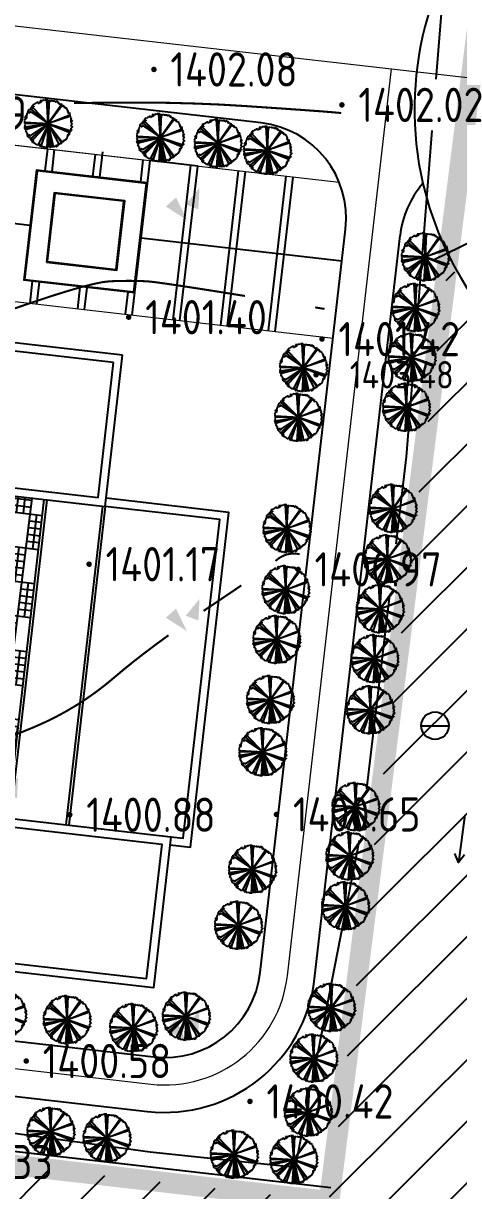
# Model space of a CAD drawing. Extents: x -2226 to 12369489, y -12501589 to 2275.
# Drawn here: x 5664178.9 to 5664210.6, y -6548057.2 to -6547972 of the extents above; entities that cross this region are included whole.
import ezdxf
from ezdxf.enums import TextEntityAlignment as Align

# ---------------------------------------------------------------- set-up
doc = ezdxf.new("R2010")
doc.units = 0
doc.header["$LTSCALE"] = 1000
doc.header["$MEASUREMENT"] = 0
doc.linetypes.add('DASHDOT2', pattern=[0.5, 0.25, -0.125, 0, -0.125])
doc.linetypes.add('DIVIDE', pattern=[1.25, 0.5, -0.25, 0, -0.25, 0, -0.25])
doc.layers.get('0').update_dxf_attribs({"linetype": 'CONTINUOUS'})
for name, color, linetype in [('0-pav', 171, 'CONTINUOUS'), ('0-road', 33, 'CONTINUOUS'), ('0-tree', 93, 'CONTINUOUS'), ('GN-草地', 7, 'CONTINUOUS'), ('PUB_TEXT', 7, 'CONTINUOUS'), ('WALL', 2, 'CONTINUOUS'), ('周边地形图', 8, 'CONTINUOUS'), ('水', 165, 'CONTINUOUS'), ('用地红线', 1, 'DIVIDE'), ('车行道', 5, 'CONTINUOUS'), ('铺地', 25, 'CONTINUOUS')]:
    doc.layers.add(name, color=color, linetype=linetype)
doc.layers.add('景观', color=4, linetype='CONTINUOUS', lineweight=13)
doc.layers.add('道路红线', color=1, linetype='CONTINUOUS', lineweight=0)
doc.styles.get("Standard").update_dxf_attribs({"font": 'GBENOR', "bigfont": 'GBCBIG'})

# ---------------------------------------------------------------- blocks, each defined once
blk = doc.blocks.new('GC200')
at = {"linetype": 'Continuous', "const_width": 0.2, "flags": 128}
blk.add_lwpolyline([(-0.1, 0, 1), (0.1, 0, 1)], format="xyb", close=True, dxfattribs=at)
blk = doc.blocks.new('gc013b')
at = {"linetype": 'Continuous'}
blk.add_line((0.5, 0), (4, 0), dxfattribs=at)
at = {"linetype": 'Continuous', "flags": 128}
blk.add_lwpolyline([(3.388, 0.354), (4, 0), (3.388, -0.354)], dxfattribs=at)
blk = doc.blocks.new('GC042')
blk.add_line((-1, 0), (1, 0))
blk.add_circle((0, 0), 1)
blk = doc.blocks.new('gc090')
for points in [[(1.067, 1.447, 0, 1, 0), (0.52, 0.049, 1, 1, 0)], [(-1.016, 0.411, 1, 0, 0), (0.151, -0.902, 0, 0, 0)]]:
    blk.add_lwpolyline(points, format="xyseb")
blk = doc.blocks.new('WERWQWQEE')
at = {"layer": 'WALL', "color": 6, "ltscale": 10}
for p, q in [((4320662, -5837291), (4320662, -5860691)), ((4320862, -5837291), (4320862, -5860691))]:
    blk.add_line(p, q, dxfattribs=at)
at = {"layer": 'WALL', "ltscale": 10}
for points in [[(4320662, -5826191), (4369862, -5826191), (4369862, -5837291), (4320662, -5837291)], [(4321262, -5826791), (4369262, -5826791), (4369262, -5836691), (4321262, -5836691)], [(4369862, -5860691), (4313162, -5860691), (4313162, -5871791), (4369862, -5871791)], [(4369262, -5861291), (4313762, -5861291), (4313762, -5871191), (4369262, -5871191)]]:
    blk.add_lwpolyline(points, close=True, dxfattribs=at)
at = {"layer": 'WALL', "color": 2, "ltscale": 10}
for points in [[(4313162, -5861291), (4311662, -5861291), (4311662, -5836691), (4320662, -5836691)], [(4313162, -5860691), (4312262, -5860691), (4312262, -5837291), (4320662, -5837291)]]:
    blk.add_lwpolyline(points, dxfattribs=at)
at = {"layer": 'WALL', "color": 6, "ltscale": 10}
for points in [[(4324962, -5837291), (4324962, -5860691)], [(4325162, -5837291), (4325162, -5860691)]]:
    blk.add_lwpolyline(points, dxfattribs=at)
blk = doc.blocks.new('wqeqweq')
at = {"layer": '0-tree', "color": 76}
for p, q in [((163492, -122352), (163430, -122465)), ((163533, -122269), (163492, -122352)), ((163513, -122372), (163585, -122331)), ((163554, -122434), (163513, -122372)), ((163585, -122259), (163533, -122269)), ((163533, -122455), (163647, -122279)), ((163585, -122393), (163554, -122434)), ((163585, -122331), (163585, -122259)), ((163595, -122362), (163585, -122393)), ((163647, -122352), (163595, -122362)), ((163647, -122104), (163626, -122207)), ((163626, -122207), (163647, -122166)), ((163688, -122042), (163647, -122104)), ((163647, -122166), (163709, -122176)), ((163647, -122279), (165084, -123763)), ((163730, -122290), (163647, -122352)), ((163761, -122228), (163657, -122238)), ((163657, -122238), (163657, -122269)), ((163657, -122269), (163657, -122290)), ((163657, -122290), (163730, -122290)), ((163761, -122042), (163688, -122042)), ((163709, -122176), (163771, -122187)), ((163812, -122021), (163761, -122042)), ((163771, -122187), (163761, -122228)), ((163905, -121939), (163812, -122021)), ((163967, -121939), (163905, -121939)), ((164050, -121836), (163967, -121908)), ((163967, -121908), (163967, -121939)), ((164143, -121836), (164050, -121836)), ((164184, -121836), (164143, -121836)), ((164163, -121856), (164184, -121836)), ((164174, -121929), (164163, -121856)), ((164246, -121918), (164174, -121929)), ((164266, -121877), (164246, -121918)), ((164380, -121836), (164266, -121877)), ((164421, -121681), (164339, -121702)), ((164339, -121702), (164339, -121784)), ((164339, -121784), (164390, -121784)), ((164421, -121856), (164380, -121836)), ((164390, -121784), (164411, -121753)), ((164411, -121753), (164442, -121815)), ((164483, -121702), (164421, -121681)), ((164442, -121815), (164421, -121825)), ((164421, -121825), (164421, -121856)), ((164545, -121691), (164483, -121702)), ((164638, -121629), (164545, -121691)), ((164741, -121650), (164638, -121629)), ((164762, -121681), (164741, -121650)), ((164803, -121609), (164762, -121681)), ((164855, -121598), (164803, -121609)), ((164979, -121598), (164855, -121598)), ((165084, -123763), (164948, -121609)), ((164948, -121609), (164969, -121650)), ((164969, -121650), (165031, -121660)), ((165062, -121609), (164979, -121598)), ((165031, -121660), (165062, -121691)), ((165041, -121640), (165062, -121609)), ((165041, -121691), (165041, -121640)), ((165092, -121681), (165041, -121691)), ((165062, -121691), (165092, -121691)), ((165084, -123763), (165185, -121629)), ((165092, -121691), (165084, -123763)), ((166311, -121991), (165084, -123763)), ((165084, -123763), (166383, -122063)), ((165123, -121660), (165092, -121681)), ((165154, -121691), (165123, -121660)), ((165144, -121733), (165154, -121691)), ((165185, -121629), (165258, -121681)), ((165258, -121681), (165196, -121702)), ((165196, -121702), (165247, -121712)), ((165247, -121712), (165330, -121671)), ((165330, -121671), (165351, -121650)), ((165351, -121650), (165454, -121702)), ((165454, -121702), (165516, -121702)), ((165516, -121702), (165536, -121702)), ((165536, -121702), (165660, -121702)), ((165722, -121753), (165640, -121681)), ((165640, -121681), (165733, -121753)), ((165660, -121702), (165722, -121753)), ((165733, -121753), (165753, -121774)), ((165753, -121774), (165805, -121774)), ((165805, -121774), (165784, -121691)), ((165784, -121691), (165857, -121712)), ((165857, -121712), (165980, -121774)), ((166032, -121898), (165929, -121794)), ((165929, -121794), (165960, -121877)), ((165960, -121877), (166063, -121918)), ((165980, -121774), (166032, -121898)), ((166063, -121918), (166177, -121980)), ((166177, -121980), (166197, -121960)), ((166197, -121960), (166311, -121991)), ((166301, -122032), (166228, -121970)), ((166228, -121970), (166228, -122021)), ((166228, -122021), (166311, -122104)), ((166332, -122094), (166301, -122032)), ((166311, -122104), (166435, -122187)), ((166466, -122166), (166332, -122094)), ((166383, -122063), (166383, -122145)), ((166383, -122145), (166466, -122187)), ((166435, -122187), (166528, -122279)), ((166486, -122197), (166466, -122166)), ((166466, -122187), (166559, -122248)), ((166569, -122218), (166486, -122197)), ((166528, -122279), (166600, -122310)), ((166559, -122248), (166569, -122218)), ((166600, -122310), (166631, -122290)), ((166631, -122290), (166776, -122403)), ((166776, -122403), (166807, -122527)), ((162996, -123363), (162893, -123476)), ((162893, -123476), (162924, -123507)), ((162996, -123115), (162976, -123208)), ((162976, -123208), (162986, -123177)), ((163017, -123270), (162976, -123322)), ((162976, -123322), (162996, -123363)), ((162986, -123177), (163162, -123136)), ((163120, -123033), (162996, -123115)), ((163048, -123353), (163017, -123270)), ((163162, -123136), (163038, -123167)), ((163038, -123167), (163110, -123208)), ((163058, -123260), (163048, -123353)), ((163100, -123239), (163058, -123239)), ((163058, -123239), (163058, -123260)), ((163110, -123208), (163100, -123239)), ((163141, -122868), (163120, -122991)), ((163120, -122991), (163120, -123033)), ((163244, -122806), (163141, -122826)), ((163141, -122826), (163141, -122868)), ((163244, -122713), (163193, -122713)), ((163193, -122713), (163244, -122806)), ((163203, -122744), (163306, -122672)), ((163224, -122682), (163203, -122744)), ((163275, -122579), (163224, -122579)), ((163224, -122579), (163224, -122682)), ((163244, -122775), (163244, -122713)), ((163317, -122517), (163275, -122579)), ((163306, -122672), (163327, -122754)), ((163399, -122475), (163317, -122517)), ((163327, -122754), (163409, -122775)), ((163430, -122465), (163399, -122475)), ((163409, -122775), (163451, -122702)), ((163451, -122651), (163420, -122630)), ((163420, -122630), (163440, -122713)), ((163440, -122713), (163513, -122702)), ((163451, -122702), (163451, -122651)), ((163513, -122702), (165084, -123763)), ((165084, -123763), (163533, -122455)), ((165084, -123763), (167044, -122971)), ((167147, -123084), (165084, -123763)), ((166807, -122527), (166910, -122692)), ((166910, -122692), (166858, -122672)), ((166858, -122672), (166858, -122692)), ((166858, -122692), (166899, -122795)), ((166899, -122795), (166920, -122816)), ((166920, -122816), (166982, -122754)), ((166972, -122899), (166930, -122785)), ((167044, -122971), (166972, -122899)), ((166982, -122754), (167013, -122806)), ((167013, -122806), (167034, -122878)), ((167034, -122878), (167044, -123002)), ((167044, -123002), (167065, -123084)), ((167065, -123084), (167127, -123095)), ((167127, -123105), (167085, -123198)), ((167085, -123198), (167127, -123229)), ((167127, -123095), (167147, -123084)), ((167127, -123229), (167168, -123249)), ((167168, -123249), (167137, -123373)), ((167137, -123373), (167158, -123425)), ((167158, -123425), (167168, -123538)), ((167281, -123445), (167168, -123590)), ((167178, -123456), (167281, -123445)), ((167178, -123559), (167178, -123456)), ((162893, -123837), (162934, -123879)), ((162955, -124095), (162914, -124064)), ((162914, -124064), (162934, -124157)), ((162924, -123507), (162924, -123631)), ((162924, -123631), (162924, -123703)), ((162924, -123703), (162986, -123641)), ((162934, -123879), (162965, -123951)), ((162934, -124157), (162945, -124250)), ((162955, -123786), (162945, -123755)), ((162955, -124023), (162945, -124075)), ((162945, -124075), (162976, -124075)), ((162945, -124250), (163017, -124261)), ((165084, -123763), (162955, -123786)), ((165084, -123763), (162955, -124188)), ((162965, -123951), (162955, -123992)), ((162955, -123992), (162955, -124023)), ((162955, -124147), (162955, -124095)), ((162955, -124188), (162955, -124147)), ((162976, -124075), (165084, -123763)), ((162986, -123641), (165084, -123763)), ((163027, -124384), (162996, -124405)), ((162996, -124405), (163058, -124488)), ((163017, -124261), (163079, -124281)), ((163058, -124395), (163027, -124384)), ((163089, -124291), (163048, -124302)), ((163048, -124302), (163058, -124395)), ((163058, -124488), (163069, -124570)), ((165041, -123788), (163065, -124290)), ((163079, -124281), (163089, -124291)), ((163513, -124849), (165084, -123788)), ((165084, -123788), (163533, -125096)), ((163647, -125272), (165084, -123788)), ((165106, -123778), (164211, -125622)), ((165078, -123825), (164426, -125734)), ((165084, -123788), (164948, -125942)), ((165092, -125860), (165084, -123788)), ((165084, -123788), (165185, -125922)), ((166311, -125561), (165084, -123788)), ((165084, -123788), (166383, -125488)), ((167147, -124467), (165084, -123788)), ((165084, -123788), (167044, -124580)), ((165087, -123778), (165534, -125864)), ((165087, -123797), (166056, -125631)), ((165087, -123806), (165339, -125883)), ((167034, -124673), (167044, -124549)), ((167044, -124549), (167065, -124467)), ((167065, -124467), (167127, -124457)), ((167137, -124446), (167096, -124426)), ((167096, -124426), (167096, -124488)), ((167127, -124457), (167147, -124467)), ((167168, -123538), (167137, -123662)), ((167137, -123662), (167168, -123672)), ((167168, -124168), (167137, -124178)), ((167137, -124178), (167137, -124343)), ((167137, -124343), (167158, -124343)), ((167178, -124415), (167137, -124446)), ((167261, -123796), (167158, -123889)), ((167158, -123889), (167168, -123992)), ((167158, -124343), (167220, -124312)), ((167168, -123672), (167178, -123559)), ((167168, -123590), (167189, -123672)), ((167168, -123992), (167261, -124013)), ((167261, -124085), (167168, -124168)), ((167220, -124312), (167178, -124415)), ((167189, -123672), (167261, -123796)), ((167261, -124013), (167261, -124085)), ((163069, -124570), (163100, -124570)), ((163100, -124570), (163141, -124601)), ((163141, -124601), (163151, -124642)), ((163151, -124642), (163151, -124735)), ((163151, -124735), (163162, -124818)), ((163162, -124818), (163358, -124807)), ((163224, -124869), (163203, -124807)), ((163203, -124807), (163306, -124880)), ((163224, -124972), (163224, -124869)), ((163275, -124972), (163224, -124972)), ((163317, -125034), (163275, -124972)), ((163306, -124880), (163327, -124797)), ((163399, -125076), (163317, -125034)), ((163327, -124797), (163409, -124776)), ((163358, -124807), (163337, -124880)), ((163430, -125086), (163399, -125076)), ((163409, -124776), (163451, -124849)), ((163420, -124921), (163440, -124838)), ((163451, -124900), (163420, -124921)), ((163492, -125199), (163430, -125086)), ((163440, -124838), (163513, -124849)), ((163451, -124849), (163451, -124900)), ((163533, -125282), (163492, -125199)), ((163554, -125117), (163513, -125179)), ((163513, -125179), (163585, -125220)), ((163533, -125096), (163647, -125272)), ((163585, -125292), (163533, -125282)), ((163585, -125158), (163554, -125117)), ((163595, -125189), (163585, -125158)), ((163585, -125220), (163585, -125292)), ((163647, -125199), (163595, -125189)), ((163647, -125447), (163626, -125344)), ((163626, -125344), (163647, -125385)), ((163730, -125261), (163647, -125199)), ((163647, -125385), (163709, -125375)), ((163688, -125509), (163647, -125447)), ((163657, -125282), (163657, -125261)), ((163657, -125261), (163730, -125261)), ((163657, -125313), (163657, -125282)), ((163761, -125323), (163657, -125313)), ((163761, -125509), (163688, -125509)), ((163709, -125375), (163771, -125365)), ((163771, -125365), (163761, -125323)), ((163812, -125530), (163761, -125509)), ((163905, -125612), (163812, -125530)), ((163967, -125612), (163905, -125612)), ((163967, -125643), (163967, -125612)), ((164174, -125623), (164163, -125695)), ((164246, -125633), (164174, -125623)), ((166063, -125633), (166177, -125571)), ((166177, -125571), (166197, -125592)), ((166197, -125592), (166311, -125561)), ((166228, -125530), (166311, -125447)), ((166301, -125519), (166228, -125581)), ((166228, -125581), (166228, -125530)), ((166332, -125457), (166301, -125519)), ((166311, -125447), (166435, -125365)), ((166466, -125385), (166332, -125457)), ((166383, -125406), (166466, -125365)), ((166383, -125488), (166383, -125406)), ((166435, -125365), (166528, -125272)), ((166466, -125365), (166559, -125303)), ((166486, -125354), (166466, -125385)), ((166569, -125334), (166486, -125354)), ((166528, -125272), (166600, -125241)), ((166559, -125303), (166569, -125334)), ((166600, -125241), (166631, -125261)), ((166631, -125261), (166776, -125148)), ((166776, -125148), (166807, -125024)), ((166807, -125024), (166910, -124859)), ((166858, -124859), (166899, -124756)), ((166910, -124859), (166858, -124880)), ((166858, -124880), (166858, -124859)), ((166899, -124756), (166920, -124735)), ((166920, -124735), (166982, -124797)), ((166972, -124653), (166930, -124766)), ((167044, -124580), (166972, -124653)), ((166982, -124797), (167013, -124745)), ((167013, -124745), (167034, -124673)), ((164050, -125715), (163967, -125643)), ((164143, -125715), (164050, -125715)), ((164184, -125715), (164143, -125715)), ((164163, -125695), (164184, -125715)), ((164266, -125674), (164246, -125633)), ((164380, -125715), (164266, -125674)), ((164339, -125850), (164339, -125767)), ((164339, -125767), (164390, -125767)), ((164421, -125870), (164339, -125850)), ((164421, -125695), (164380, -125715)), ((164390, -125767), (164411, -125798)), ((164411, -125798), (164442, -125736)), ((164421, -125726), (164421, -125695)), ((164442, -125736), (164421, -125726)), ((164483, -125850), (164421, -125870)), ((164545, -125860), (164483, -125850)), ((164638, -125922), (164545, -125860)), ((164741, -125901), (164638, -125922)), ((164762, -125870), (164741, -125901)), ((164803, -125942), (164762, -125870)), ((164855, -125953), (164803, -125942)), ((164979, -125953), (164855, -125953)), ((164948, -125942), (164969, -125901)), ((164969, -125901), (165031, -125891)), ((165062, -125942), (164979, -125953)), ((165031, -125891), (165062, -125860)), ((165092, -125870), (165041, -125860)), ((165041, -125860), (165041, -125911)), ((165041, -125911), (165062, -125942)), ((165062, -125860), (165092, -125860)), ((165123, -125891), (165092, -125870)), ((165154, -125860), (165123, -125891)), ((165144, -125819), (165154, -125860)), ((165185, -125922), (165258, -125870)), ((165196, -125850), (165247, -125839)), ((165258, -125870), (165196, -125850)), ((165247, -125839), (165330, -125880)), ((165330, -125880), (165351, -125901)), ((165351, -125901), (165454, -125850)), ((165454, -125850), (165516, -125850)), ((165516, -125850), (165536, -125850)), ((165536, -125850), (165660, -125850)), ((165722, -125798), (165640, -125870)), ((165640, -125870), (165733, -125798)), ((165660, -125850), (165722, -125798)), ((165733, -125798), (165753, -125777)), ((165753, -125777), (165805, -125777)), ((165805, -125777), (165784, -125860)), ((165784, -125860), (165857, -125839)), ((165857, -125839), (165980, -125777)), ((166032, -125653), (165929, -125757)), ((165929, -125757), (165960, -125674)), ((165960, -125674), (166063, -125633)), ((165980, -125777), (166032, -125653))]:
    blk.add_line(p, q, dxfattribs=at)
for centre, radius in [((165078, -123769), 85.9), ((165069, -123732), 75.1), ((165056, -123787), 34.9), ((165106, -123778), 75.1), ((165083, -123767), 42.8)]:
    blk.add_circle(centre, radius, dxfattribs=at)

msp = doc.modelspace()

# ---------------------------------------------------------------- hatches: boundary and pattern name
at = {"layer": 'GN-草地'}
h = msp.add_hatch(dxfattribs=at)
h.set_pattern_fill('LZX_PAT003', color=8, scale=4, angle=353, style=0)
h.set_pattern_definition([(353, (5657629.2998, -6541699.9984), (0.30467336, 2.4813654), []), (353, (5657629.3607, -6541699.502), (0.6093467, 4.9627308), [2.5, -2.5]), (353, (5657629.4216, -6541699.006), (0.6093467, 4.9627308), [2.5, -2.5]), (353, (5657629.4826, -6541698.5096), (0.6093467, 4.9627308), [2.5, -2.5]), (353, (5657629.5435, -6541698.0133), (0.6093467, 4.9627308), [2.5, -2.5]), (353, (5657629.6654, -6541697.0207), (0.6093467, 4.9627308), [-2.5, 2.5]), (353, (5657629.7263, -6541696.5245), (0.6093467, 4.9627308), [-2.5, 2.5]), (353, (5657629.7873, -6541696.028), (0.6093467, 4.9627308), [-2.5, 2.5]), (353, (5657629.848, -6541695.532), (0.6093467, 4.9627308), [-2.5, 2.5]), (83, (5657629.2998, -6541699.9984), (-2.4813654, 0.30467336), []), (83, (5657629.796, -6541700.0593), (-4.9627308, 0.6093467), [2.5, -2.5]), (83, (5657630.2923, -6541700.12), (-4.9627308, 0.6093467), [2.5, -2.5]), (83, (5657630.7886, -6541700.181), (-4.9627308, 0.6093467), [2.5, -2.5]), (83, (5657631.285, -6541700.242), (-4.9627308, 0.6093467), [2.5, -2.5]), (83, (5657632.2774, -6541700.364), (-4.9627308, 0.6093467), [-2.5, 2.5]), (83, (5657632.7737, -6541700.425), (-4.9627308, 0.6093467), [-2.5, 2.5]), (83, (5657633.27, -6541700.486), (-4.9627308, 0.6093467), [-2.5, 2.5]), (83, (5657633.766, -6541700.547), (-4.9627308, 0.6093467), [-2.5, 2.5])])
h.paths.add_polyline_path([(5664149.133, -6548017.883), (5664149.647, -6548013.412), (5664154.117, -6548013.925), (5664153.604, -6548018.396)])
h.paths.add_polyline_path([(5664180.407, -6548006.713), (5664135.998, -6548001.615), (5664135.71, -6548002.119), (5664137.639, -6548003.482), (5664139.789, -6548005.887), (5664141.758, -6548010.717), (5664141.92, -6548013.716), (5664140.753, -6548018.189), (5664139.692, -6548020.01), (5664136.597, -6548023.08), (5664133.264, -6548024.708), (5664133.33, -6548024.862), (5664177.738, -6548029.96)])
h.paths.add_polyline_path([(5664171.108, -6548015.557), (5664170.595, -6548020.027), (5664166.124, -6548019.514), (5664166.637, -6548015.043)])
at = {"layer": 'PUB_TEXT'}
h = msp.add_hatch(dxfattribs=at)
h.set_pattern_fill('ANSI31', color=62, scale=2, style=0)
h.set_pattern_definition([(45, (5659762.3015, -6542474.5832), (-2.245064, 2.245064), [])])
h.paths.add_polyline_path([(5663873.171, -6548020.261), (5663879.443, -6548027.582), (5663881.275, -6548030.369), (5663882.846, -6548033.126), (5663884.784, -6548037.214), (5663886.498, -6548041.914), (5664209.462, -6548079.162), (5664214.541, -6548077.858), (5664217.802, -6548075.07), (5664219.11, -6548072.744), (5664219.681, -6548071.215), (5664228.415, -6548002.061), (5664220.847, -6547999.795), (5664214.425, -6547995.194), (5664209.895, -6547989.539), (5664201.202, -6548057.919)])

# ---------------------------------------------------------------- linework, layer by layer
at = {"layer": '0-pav', "linetype": 'Continuous'}
msp.add_line((5664229.624, -6547979.126), (5664208.872, -6547989.23), dxfattribs=at)
for start, end in [(82.80218, 193.0261), (193.0261, 262.80218)]:
    msp.add_arc((5664231.423, -6547978.251), 24, start, end, dxfattribs=at)
at = {"layer": '周边地形图', "flags": 128}
for points in [[(5664209.011, -6547976.051), (5664209.484, -6547970.037), (5664210.84, -6547962.336)], [(5664207.666, -6547993.141), (5664208.716, -6547979.801)], [(5664206.086, -6548009.944), (5664206.841, -6548003.619), (5664207.371, -6547996.891)], [(5664203.952, -6548027.824), (5664205.639, -6548013.694)], [(5664200.053, -6548048.766), (5664203.418, -6548031.574)], [(5664032.002, -6548038.039), (5664060.576, -6548036.274), (5664091.439, -6548040.517), (5664116.26, -6548044.268), (5664140.172, -6548049.162), (5664159.315, -6548050.362), (5664179.144, -6548053.08)], [(5664179.144, -6548053.08), (5664188.163, -6548054.317), (5664198.749, -6548055.425), (5664199.319, -6548052.516)]]:
    msp.add_lwpolyline(points, dxfattribs=at)
at = {"layer": '周边地形图', "const_width": 0.2, "flags": 128}
for points in [[(5664188.326, -6547975.341, 1), (5664188.526, -6547975.341, 1)], [(5664202.034, -6547977.926, 1), (5664202.234, -6547977.926, 1)], [(5664186.486, -6547993.419, 1), (5664186.686, -6547993.419, 1)], [(5664200.58, -6547995.016, 1), (5664200.78, -6547995.016, 1)], [(5664183.598, -6548011.442, 1), (5664183.798, -6548011.442, 1)], [(5664198.841, -6548011.819, 1), (5664199.041, -6548011.819, 1)], [(5664182.19, -6548029.724, 1), (5664182.39, -6548029.724, 1)], [(5664197.259, -6548029.699, 1), (5664197.459, -6548029.699, 1)], [(5664179.013, -6548047.692, 1), (5664179.213, -6548047.692, 1)], [(5664195.33, -6548050.641, 1), (5664195.53, -6548050.641, 1)]]:
    msp.add_lwpolyline(points, format="xyb", close=True, dxfattribs=at)
at = {"layer": '周边地形图', "const_width": 0.15}
for points in [[(5664182.594, -6547977.789), (5664183.696, -6547977.782), (5664185.724, -6547977.756), (5664187.689, -6547977.755), (5664189.589, -6547977.779), (5664191.425, -6547977.828), (5664193.198, -6547977.902), (5664194.906, -6547978.001), (5664196.484, -6547978.107), (5664197.869, -6547978.201), (5664199.058, -6547978.284), (5664200.052, -6547978.356), (5664200.852, -6547978.415), (5664201.457, -6547978.464), (5664201.868, -6547978.501), (5664202.083, -6547978.526)], [(5664179.145, -6547992.48), (5664180.989, -6547991.865), (5664182.181, -6547991.494), (5664183.199, -6547991.202), (5664184.044, -6547990.989), (5664184.715, -6547990.854), (5664185.214, -6547990.798), (5664185.617, -6547990.783), (5664186.005, -6547990.773), (5664186.377, -6547990.767), (5664186.732, -6547990.766), (5664187.072, -6547990.77), (5664187.396, -6547990.777), (5664187.704, -6547990.79), (5664187.996, -6547990.806), (5664188.446, -6547990.854), (5664189.226, -6547990.96), (5664190.339, -6547991.124), (5664191.782, -6547991.346), (5664193.556, -6547991.627), (5664195.064, -6547991.869)], [(5664172.085, -6547995.027), (5664173.15, -6547994.627), (5664174.67, -6547994.068), (5664176.375, -6547993.451), (5664178.086, -6547992.844), (5664179.145, -6547992.48)], [(5664200.182, -6547992.703), (5664200.868, -6547992.815)], [(5664199.057, -6548010.706), (5664198.815, -6548010.674), (5664198.583, -6548010.667), (5664198.359, -6548010.685), (5664198.143, -6548010.727), (5664197.936, -6548010.795), (5664197.737, -6548010.887), (5664197.547, -6548011.004), (5664197.365, -6548011.146), (5664197.294, -6548011.204)], [(5664194.795, -6548012.992), (5664194.316, -6548013.319), (5664193.422, -6548013.923), (5664192.418, -6548014.598), (5664192.05, -6548014.847)], [(5664189.49, -6548016.627), (5664189.464, -6548016.645), (5664188.579, -6548017.292), (5664187.743, -6548017.922), (5664186.957, -6548018.534), (5664186.221, -6548019.128), (5664185.534, -6548019.705), (5664184.864, -6548020.259), (5664184.177, -6548020.783), (5664183.473, -6548021.279), (5664182.752, -6548021.745), (5664182.014, -6548022.183), (5664181.259, -6548022.591), (5664180.487, -6548022.971), (5664179.698, -6548023.322), (5664179.144, -6548023.548)], [(5664179.144, -6548023.548), (5664178.841, -6548023.672), (5664177.861, -6548024.052), (5664176.76, -6548024.461), (5664175.537, -6548024.899), (5664174.192, -6548025.367), (5664172.726, -6548025.863), (5664171.139, -6548026.388), (5664169.429, -6548026.943), (5664167.742, -6548027.474), (5664166.218, -6548027.931), (5664164.86, -6548028.311), (5664163.667, -6548028.617)]]:
    msp.add_lwpolyline(points, dxfattribs=at)
at = {"layer": '景观'}
for p, q in [((5663927.013, -6547952.014), (5664195.531, -6547982.84)), ((5663924.876, -6547963.186), (5664201.487, -6547994.941)), ((5664177.511, -6547980.771), (5664201.937, -6547983.575))]:
    msp.add_line(p, q, dxfattribs=at)
for points in [[(5664178.919, -6547990.718), (5664187.033, -6547991.65), (5664187.957, -6547983.602), (5664179.843, -6547982.67)], [(5664180.658, -6547989.338), (5664185.652, -6547989.911), (5664186.218, -6547984.983), (5664181.223, -6547984.409)]]:
    msp.add_lwpolyline(points, close=True, dxfattribs=at)
at = {"layer": '水'}
for points in [[(5664178.996, -6547990.657), (5664186.971, -6547991.572), (5664187.879, -6547983.663), (5664179.904, -6547982.748)], [(5664180.58, -6547989.399), (5664185.714, -6547989.989), (5664186.295, -6547984.921), (5664181.162, -6547984.332)]]:
    msp.add_lwpolyline(points, close=True, dxfattribs=at)
at = {"layer": '用地红线', "color": 1, "linetype": 'DIVIDE', "ltscale": 15, "const_width": 1.5}
msp.add_lwpolyline([(5664246.385, -6547690.335), (5663731.163, -6547585.38), (5663512.562, -6547540.76), (5663473.994, -6547974.436), (5664201.202, -6548057.919), (5664247.279, -6547693.07), (5664247.306, -6547692.63), (5664247.306, -6547692.098), (5664246.619, -6547690.736)], close=True, dxfattribs=at)
at = {"layer": '车行道', "color": 5}
for p, q in [((5664196.244, -6547979.24), (5663992.355, -6547955.834)), ((5664196.172, -6548041.236), (5664202.4, -6547986.993)), ((5664200.146, -6548041.692), (5664206.373, -6547987.449)), ((5663724.537, -6548002.191), (5664201.316, -6548056.925)), ((5663935.894, -6548018.402), (5664188.42, -6548047.392))]:
    msp.add_line(p, q, dxfattribs=at)
for points in [[(5663724.537, -6548002.191), (5664201.316, -6548056.925)], [(5663935.437, -6548022.376), (5664187.964, -6548051.366)]]:
    msp.add_lwpolyline(points, dxfattribs=at)
for centre, radius, start, end in [((5664195.445, -6547986.194), 7, 353.45118, 83.45118), ((5664213.328, -6547988.247), 7, 139.05824, 173.45118), ((5664189.218, -6548040.438), 7, 263.45118, 353.45118), ((5664189.218, -6548040.438), 11, 263.45118, 353.45118)]:
    msp.add_arc(centre, radius, start, end, dxfattribs=at)
at = {"layer": '道路红线', "linetype": 'DASHDOT2', "ltscale": 25}
for p, q in [((5663921.196, -6547942.637), (5664231.501, -6547978.26)), ((5664198.159, -6548041.464), (5664205.755, -6547975.304)), ((5663934.792, -6548020.289), (5664188.192, -6548049.379))]:
    msp.add_line(p, q, dxfattribs=at)
msp.add_arc((5664189.218, -6548040.438), 9, 263.45118, 353.45118, dxfattribs=at)
at = {"layer": '铺地'}
for p, q in [((5664180.506, -6547982.746), (5664180.691, -6547981.136)), ((5664181.002, -6547982.804), (5664181.187, -6547981.193)), ((5664183.983, -6547983.146), (5664184.168, -6547981.535)), ((5664184.48, -6547983.203), (5664184.691, -6547981.361)), ((5664186.848, -6547993.26), (5664188.142, -6547981.992)), ((5664187.46, -6547983.545), (5664187.645, -6547981.935)), ((5664189.828, -6547993.602), (5664191.122, -6547982.334)), ((5664190.325, -6547993.659), (5664191.619, -6547982.391)), ((5664193.306, -6547994.001), (5664194.599, -6547982.733)), ((5664193.802, -6547994.058), (5664195.096, -6547982.79)), ((5664196.783, -6547994.401), (5664198.076, -6547983.132)), ((5664197.279, -6547994.458), (5664198.573, -6547983.189)), ((5664176.897, -6547986.409), (5664179.381, -6547986.694)), ((5664187.495, -6547987.626), (5664202.134, -6547989.306)), ((5664179.397, -6547992.405), (5664179.582, -6547990.794)), ((5664179.894, -6547992.462), (5664180.079, -6547990.851)), ((5664182.874, -6547992.804), (5664183.059, -6547991.194)), ((5664183.371, -6547992.861), (5664183.556, -6547991.251)), ((5664186.351, -6547993.203), (5664186.536, -6547991.593))]:
    msp.add_line(p, q, dxfattribs=at)
msp.add_lwpolyline([(5664191.619, -6547982.391), (5664188.142, -6547981.992)], dxfattribs=at)

# ---------------------------------------------------------------- block references
at = {"xscale": -0.00100000027785459, "yscale": 0.001000000163912773, "zscale": 0.001, "rotation": 353.4511819773909}
msp.add_blockref('WERWQWQEE', (5669143.091, -6542700.795), dxfattribs=at)
at = {"layer": '0-road', "xscale": 0.0007999995723366737, "yscale": 0.0007999995723366737, "zscale": 0.001}
for p in [(5664048.651, -6547880.28), (5664056.831, -6547881.296), (5664061.037, -6547881.712), (5664064.641, -6547882.22), (5664076.152, -6547890.006), (5664075.44, -6547893.699), (5664075.174, -6547897.336), (5664067.27, -6547898.084), (5664074.774, -6547900.981), (5664066.897, -6547901.711), (5664073.796, -6547908.356), (5664066.063, -6547909.828), (5664073.396, -6547912.038), (5664065.97, -6547914.292), (5664072.863, -6547915.683), (5664065.318, -6547917.92), (5664072.463, -6547919.321), (5664064.853, -6547922.307), (5664072.151, -6547923.055), (5664064.294, -6547926.121), (5664071.084, -6547930.117), (5664070.639, -6547933.719), (5664063.55, -6547934.678), (5664070.328, -6547937.357), (5664062.526, -6547938.77), (5664069.306, -6547944.773), (5664045.328, -6547945.273), (5664050.027, -6547945.665), (5664058.719, -6547945.403), (5664054.868, -6547946.251), (5664068.016, -6547948.468), (5664067.616, -6547952.416), (5664048.84, -6547953.82), (5664052.933, -6547954.287), (5664062.222, -6547955.483), (5664066.555, -6547955.867)]:
    msp.add_blockref('wqeqweq', p, dxfattribs=at)
at = {"layer": '周边地形图', "color": 8, "zscale": 0.001}
for name, p in [('gc090', (5664190.683, -6547985.425)), ('GC200', (5664200.251, -6547997.619)), ('gc090', (5664190.683, -6548015.425)), ('GC042', (5664208.924, -6548023.223)), ('gc090', (5664177.458, -6548028.395)), ('gc090', (5664190.683, -6548045.425))]:
    msp.add_blockref(name, p, dxfattribs=at)
at = {"layer": '周边地形图', "color": 8, "zscale": 0.001, "rotation": 262.7543937431279}
msp.add_blockref('gc013b', (5664211.153, -6548029.243), dxfattribs=at)

# ---------------------------------------------------------------- texts
at = {"layer": '周边地形图'}
for s, p in [('1402.08', (5664189.626, -6547975.341)), ('1401.99', (5664170.203, -6547978.545)), ('1402.02', (5664203.334, -6547977.926)), ('1401.40', (5664187.786, -6547993.419)), ('1401.42', (5664201.88, -6547995.016)), ('1401.17', (5664184.898, -6548011.442)), ('1400.97', (5664200.141, -6548011.819)), ('1400.88', (5664183.49, -6548029.724)), ('1400.65', (5664198.559, -6548029.699)), ('1400.58', (5664180.313, -6548047.692)), ('1400.42', (5664196.63, -6548050.641)), ('1401.33', (5664172.242, -6548055.068))]:
    msp.add_text(s, height=2.5, dxfattribs=at).set_placement(p, align=Align.MIDDLE_LEFT)
msp.add_text('1403.48', height=2, dxfattribs=at).set_placement((5664206.501, -6547997.619), align=Align.MIDDLE)

doc.saveas('drawing.dxf')
